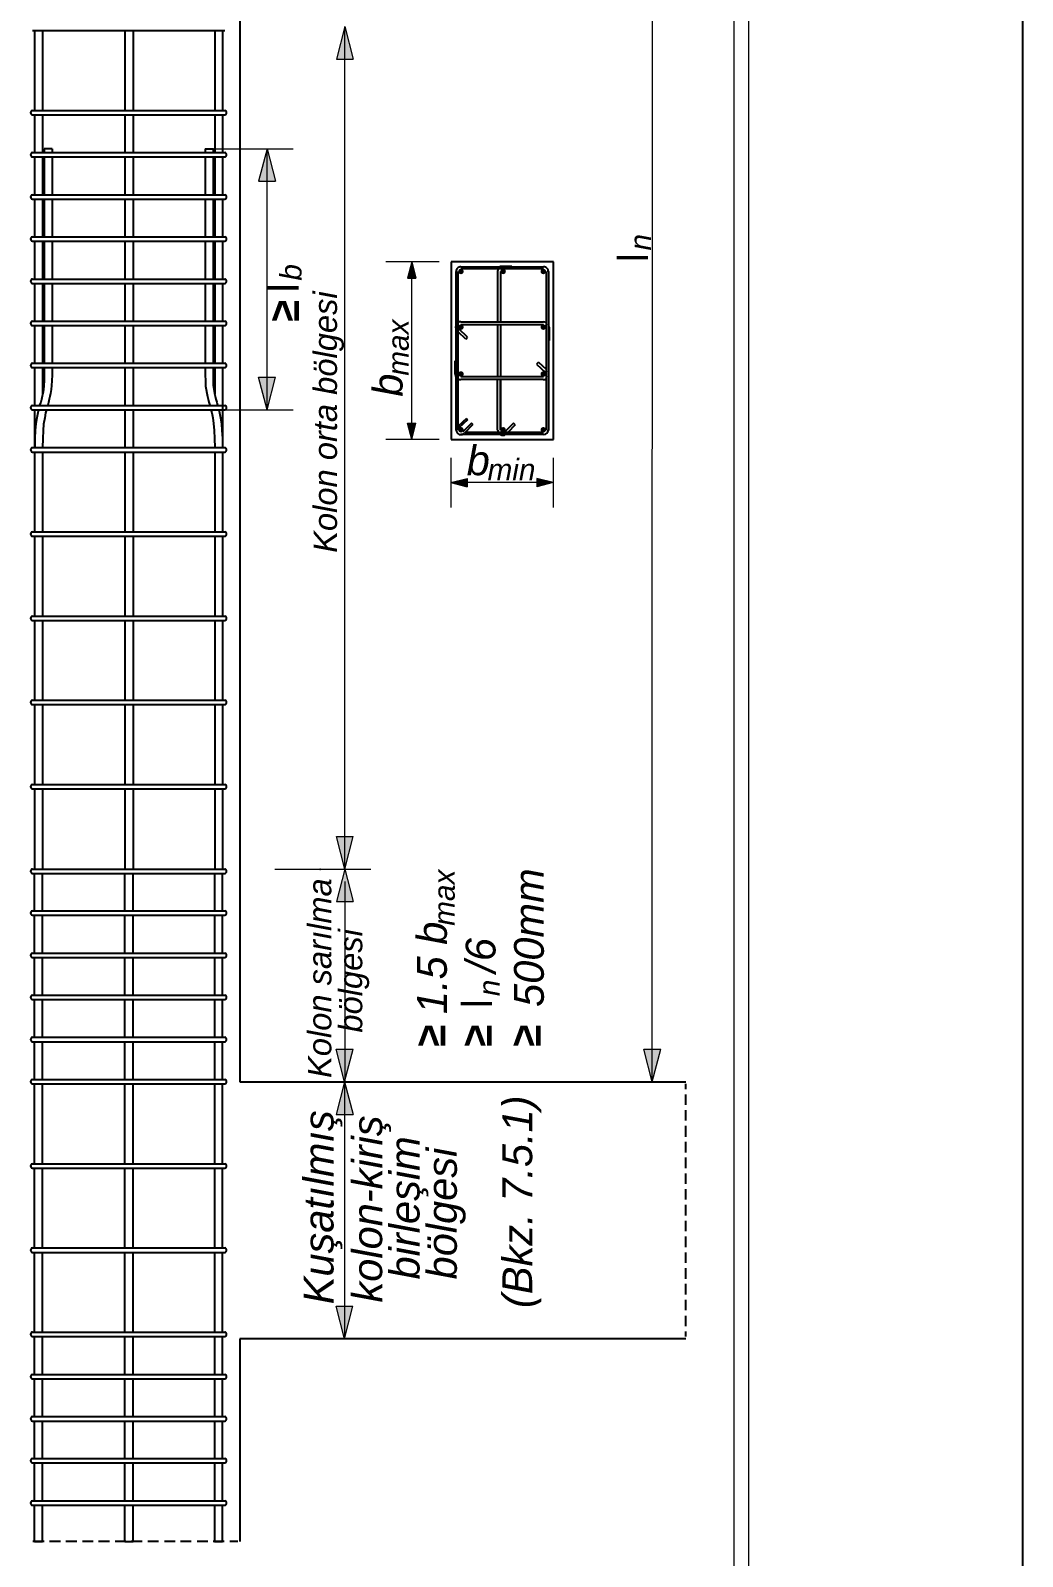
# Model space of a CAD drawing. Header units: millimetres. Extents: x 2232 to 85269, y -3593 to 5869.
# Drawn here: x 39303.5 to 39565.8, y 2847.1 to 3250.9 of the extents above; entities that cross this region are included whole.
import ezdxf

# ---------------------------------------------------------------- set-up
doc = ezdxf.new("R2010")
doc.units = ezdxf.units.MM
doc.layers.add('Standart', color=7, linetype='Continuous')
doc.styles.add('arialitalic_1_0', font='ariali.ttf', dxfattribs={"height": 0.2})
doc.styles.add('mistral_1_0', font='MISTRAL.TTF', dxfattribs={"height": 0.2})
doc.styles.add('symbolbold_1_0', font='', dxfattribs={"height": 0.2})
doc.styles.get('symbolbold_1_0').set_extended_font_data('Symbol', bold=True)

# ---------------------------------------------------------------- blocks, each defined once
blk = doc.blocks.new('IDE999Entity7103')
at = {"layer": 'Standart', "linetype": 'Continuous', "lineweight": 5}
for points in [[(32428.61, 1823.54), (32426.38, 1814.91), (32430.85, 1814.91)], [(32408.05, 1791.2), (32405.81, 1782.57), (32410.28, 1782.57)], [(32446.3, 1761.23), (32445.18, 1756.92), (32447.41, 1756.92)], [(32408.05, 1722.1), (32405.81, 1730.73), (32410.28, 1730.73)], [(32446.3, 1714.24), (32445.18, 1718.55), (32447.41, 1718.55)], [(32456.63, 1702.84), (32460.94, 1703.95), (32460.94, 1701.72)], [(32483.71, 1702.84), (32479.39, 1703.95), (32479.39, 1701.72)], [(32428.61, 1600.61), (32426.38, 1609.24), (32430.85, 1609.24)], [(32428.61, 1600.61), (32426.38, 1591.97), (32430.85, 1591.97)], [(32428.57, 1544.3), (32426.33, 1552.93), (32430.8, 1552.93)], [(32509.95, 1544.3), (32507.72, 1552.93), (32512.19, 1552.93)], [(32428.57, 1544.3), (32426.33, 1535.67), (32430.8, 1535.67)], [(32428.52, 1476.3), (32426.29, 1484.93), (32430.75, 1484.93)]]:
    blk.add_hatch(color=1, dxfattribs=at).paths.add_polyline_path(points)
at = {"layer": 'Standart', "linetype": 'Continuous', "lineweight": -3}
h = blk.add_hatch(color=254, dxfattribs=at)
edge = h.paths.add_edge_path(flags=0)
edge.add_arc((32459.32, 1758.72), 0.731, 0, 360)
h = blk.add_hatch(color=254, dxfattribs=at)
edge = h.paths.add_edge_path(flags=0)
edge.add_arc((32470.48, 1758.73), 0.731, 0, 360)
h = blk.add_hatch(color=254, dxfattribs=at)
edge = h.paths.add_edge_path(flags=0)
edge.add_arc((32481.11, 1758.72), 0.731, 0, 360)
h = blk.add_hatch(color=254, dxfattribs=at)
edge = h.paths.add_edge_path(flags=0)
edge.add_arc((32459.32, 1743.99), 0.731, 0, 360)
h = blk.add_hatch(color=254, dxfattribs=at)
edge = h.paths.add_edge_path(flags=0)
edge.add_arc((32481.11, 1743.99), 0.731, 0, 360)
h = blk.add_hatch(color=254, dxfattribs=at)
edge = h.paths.add_edge_path(flags=0)
edge.add_arc((32459.32, 1731.59), 0.731, 0, 360)
h = blk.add_hatch(color=254, dxfattribs=at)
edge = h.paths.add_edge_path(flags=0)
edge.add_arc((32481.11, 1731.58), 0.731, 0, 360)
h = blk.add_hatch(color=254, dxfattribs=at)
edge = h.paths.add_edge_path(flags=0)
edge.add_arc((32459.32, 1716.82), 0.731, 0, 360)
h = blk.add_hatch(color=254, dxfattribs=at)
edge = h.paths.add_edge_path(flags=0)
edge.add_arc((32470.48, 1716.82), 0.731, 0, 360)
h = blk.add_hatch(color=254, dxfattribs=at)
edge = h.paths.add_edge_path(flags=0)
edge.add_arc((32481.11, 1716.82), 0.731, 0, 360)
at = {"layer": 'Standart', "color": 250, "linetype": 'Continuous', "lineweight": 5}
for points in [[(32535.51, 25), (32535.51, 3033.04)], [(32531.51, 2040.78), (32531.51, 1356.66)]]:
    blk.add_lwpolyline(points, dxfattribs=at)
at = {"layer": 'Standart', "color": 159, "linetype": 'Continuous', "lineweight": -3}
for points in [[(32400.88, 1900.46), (32400.88, 1544.3)], [(32400.88, 1544.3), (32518.79, 1544.3)], [(32518.79, 1476.32), (32400.88, 1476.32)], [(32400.88, 1476.32), (32400.88, 1422.71)]]:
    blk.add_lwpolyline(points, dxfattribs=at)
at = {"layer": 'Standart', "color": 1, "linetype": 'Continuous', "lineweight": 5}
for points in [[(32509.95, 1544.3), (32510.04, 1879.24)], [(32428.61, 1823.54), (32426.38, 1814.91)], [(32428.61, 1600.61), (32428.61, 1823.54)], [(32428.61, 1823.54), (32430.85, 1814.91)], [(32426.38, 1814.91), (32430.85, 1814.91)], [(32393.81, 1791.2), (32414.93, 1791.2)], [(32408.05, 1791.2), (32405.81, 1782.57)], [(32408.05, 1722.1), (32408.05, 1791.2)], [(32408.05, 1791.2), (32410.28, 1782.57)], [(32405.81, 1782.57), (32410.28, 1782.57)], [(32453.6, 1761.23), (32439.5, 1761.23)], [(32446.3, 1761.23), (32445.18, 1756.92)], [(32446.3, 1714.24), (32446.3, 1761.23)], [(32446.3, 1761.23), (32447.41, 1756.92)], [(32445.18, 1756.92), (32447.41, 1756.92)], [(32408.05, 1722.1), (32405.81, 1730.73)], [(32405.81, 1730.73), (32410.28, 1730.73)], [(32408.05, 1722.1), (32410.28, 1730.73)], [(32396.32, 1722.1), (32414.93, 1722.1)], [(32446.3, 1714.24), (32445.18, 1718.55)], [(32445.18, 1718.55), (32447.41, 1718.55)], [(32446.3, 1714.24), (32447.41, 1718.55)], [(32453.6, 1714.24), (32439.5, 1714.24)], [(32456.63, 1709.4), (32456.63, 1696.28)], [(32483.71, 1709.4), (32483.71, 1696.28)], [(32456.63, 1702.84), (32460.94, 1703.95)], [(32460.94, 1703.95), (32460.94, 1701.72)], [(32483.71, 1702.84), (32479.39, 1703.95)], [(32479.39, 1703.95), (32479.39, 1701.72)], [(32483.71, 1702.84), (32456.63, 1702.84)], [(32456.63, 1702.84), (32460.94, 1701.72)], [(32483.71, 1702.84), (32479.39, 1701.72)], [(32428.61, 1600.61), (32426.38, 1609.24)], [(32426.38, 1609.24), (32430.85, 1609.24)], [(32428.61, 1600.61), (32430.85, 1609.24)], [(32410.14, 1600.61), (32435.45, 1600.61)], [(32422.05, 1600.61), (32435.45, 1600.61)], [(32422.15, 1600.61), (32435.45, 1600.61)], [(32428.61, 1600.61), (32426.38, 1591.97)], [(32428.61, 1600.61), (32430.85, 1591.97)], [(32428.61, 1597.26), (32428.61, 1543.74)], [(32426.38, 1591.97), (32430.85, 1591.97)], [(32428.57, 1544.3), (32426.33, 1552.93)], [(32426.33, 1552.93), (32430.8, 1552.93)], [(32428.57, 1544.3), (32430.8, 1552.93)], [(32509.95, 1544.3), (32507.72, 1552.93)], [(32507.72, 1552.93), (32512.19, 1552.93)], [(32509.95, 1544.3), (32512.19, 1552.93)], [(32428.57, 1544.3), (32426.33, 1535.67)], [(32428.57, 1544.3), (32430.8, 1535.67)], [(32428.61, 1476.92), (32428.61, 1543.74)], [(32509.95, 1544.3), (32503.25, 1544.3)], [(32426.33, 1535.67), (32430.8, 1535.67)], [(32428.52, 1476.3), (32426.29, 1484.93)], [(32426.29, 1484.93), (32430.75, 1484.93)], [(32428.52, 1476.3), (32430.75, 1484.93)]]:
    blk.add_lwpolyline(points, dxfattribs=at)
at = {"layer": 'Standart', "color": 254, "linetype": 'Continuous', "lineweight": -3}
for points in [[(32345.97, 1822.47), (32396.83, 1822.47)], [(32346.53, 1822.47), (32346.53, 1801.25)], [(32348.67, 1822.47), (32348.67, 1801.25)], [(32370.45, 1822.47), (32370.45, 1801.25)], [(32372.59, 1822.47), (32372.59, 1801.25)], [(32394.23, 1822.47), (32394.23, 1801.25)], [(32396.27, 1822.47), (32396.27, 1801.25)], [(32345.97, 1801.3), (32396.83, 1801.3)], [(32345.97, 1800.13), (32396.83, 1800.13)], [(32346.53, 1800.13), (32346.53, 1790.18)], [(32348.67, 1800.13), (32348.67, 1790.18)], [(32370.45, 1800.13), (32370.45, 1790.18)], [(32372.59, 1800.13), (32372.59, 1790.18)], [(32394.23, 1800.13), (32394.23, 1790.18)], [(32396.27, 1800.13), (32396.27, 1790.18)], [(32345.97, 1790.18), (32396.83, 1790.18)], [(32345.97, 1789.01), (32396.83, 1789.01)], [(32346.53, 1789.01), (32346.53, 1779.01)], [(32348.67, 1789.01), (32348.67, 1779.01)], [(32349.09, 1791.2), (32349.09, 1790.18)], [(32351.18, 1791.2), (32349.09, 1791.2)], [(32349.09, 1789.01), (32349.09, 1779.01)], [(32351.18, 1791.2), (32351.18, 1790.18)], [(32351.18, 1789.01), (32351.18, 1779.01)], [(32370.45, 1789.01), (32370.45, 1779.01)], [(32372.59, 1789.01), (32372.59, 1779.01)], [(32391.71, 1791.2), (32391.71, 1790.18)], [(32391.71, 1791.2), (32393.81, 1791.2)], [(32391.71, 1789.01), (32391.71, 1779.01)], [(32393.81, 1791.2), (32393.81, 1790.18)], [(32393.81, 1791.2), (32393.9, 1791.2)], [(32393.81, 1789.01), (32393.81, 1779.01)], [(32394.23, 1789.01), (32394.23, 1779.01)], [(32396.27, 1789.01), (32396.27, 1779.01)], [(32345.97, 1779.01), (32396.83, 1779.01)], [(32345.97, 1777.85), (32396.83, 1777.85)], [(32346.53, 1777.85), (32346.53, 1767.89)], [(32348.67, 1777.85), (32348.67, 1767.89)], [(32349.09, 1777.85), (32349.09, 1767.89)], [(32351.18, 1777.85), (32351.18, 1767.89)], [(32370.45, 1777.85), (32370.45, 1767.89)], [(32372.59, 1777.85), (32372.59, 1767.89)], [(32391.71, 1777.85), (32391.71, 1767.89)], [(32393.81, 1777.85), (32393.81, 1767.89)], [(32394.23, 1777.85), (32394.23, 1767.89)], [(32396.27, 1777.85), (32396.27, 1767.89)], [(32345.97, 1767.89), (32396.83, 1767.89)], [(32345.97, 1766.72), (32396.83, 1766.72)], [(32346.53, 1766.72), (32346.53, 1756.72)], [(32348.67, 1766.72), (32348.67, 1756.72)], [(32349.09, 1766.72), (32349.09, 1756.72)], [(32351.18, 1766.72), (32351.18, 1756.72)], [(32370.45, 1766.72), (32370.45, 1756.72)], [(32372.59, 1766.72), (32372.59, 1756.72)], [(32391.71, 1766.72), (32391.71, 1756.72)], [(32393.81, 1766.72), (32393.81, 1756.72)], [(32394.23, 1766.72), (32394.23, 1756.72)], [(32396.27, 1766.72), (32396.27, 1756.72)], [(32483.8, 1761.23), (32456.72, 1761.23)], [(32456.72, 1761.23), (32456.72, 1714.24)], [(32483.8, 1714.24), (32483.8, 1761.23)], [(32345.97, 1756.72), (32396.83, 1756.72)], [(32458.07, 1716.75), (32458.07, 1758.72)], [(32458.58, 1716.75), (32458.58, 1758.72)], [(32459.32, 1759.93), (32481.19, 1759.93)], [(32459.32, 1759.47), (32481.19, 1759.47)], [(32469.04, 1758.95), (32469.04, 1745.41)], [(32469.82, 1760.02), (32469.61, 1759.94)], [(32469.75, 1758.74), (32469.75, 1745.41)], [(32469.75, 1758.74), (32469.75, 1745.41)], [(32472.77, 1760.02), (32469.82, 1760.02)], [(32472.77, 1760.02), (32472.77, 1759.93)], [(32481.85, 1758.72), (32481.85, 1716.75)], [(32482.45, 1758.72), (32482.45, 1716.75)], [(32345.97, 1755.56), (32396.83, 1755.56)], [(32346.53, 1755.56), (32346.53, 1745.55)], [(32348.67, 1755.56), (32348.67, 1745.55)], [(32349.09, 1755.56), (32349.09, 1745.55)], [(32351.18, 1755.56), (32351.18, 1745.55)], [(32370.45, 1755.56), (32370.45, 1745.55)], [(32372.59, 1755.56), (32372.59, 1745.55)], [(32391.71, 1755.56), (32391.71, 1745.55)], [(32393.81, 1755.56), (32393.81, 1745.55)], [(32394.23, 1755.56), (32394.23, 1745.55)], [(32396.27, 1755.56), (32396.27, 1745.55)], [(32345.97, 1745.55), (32396.83, 1745.55)], [(32345.97, 1744.39), (32396.83, 1744.39)], [(32346.53, 1744.39), (32346.53, 1734.43)], [(32348.67, 1744.39), (32348.67, 1734.43)], [(32349.09, 1744.39), (32349.09, 1734.43)], [(32351.18, 1744.39), (32351.18, 1734.43)], [(32370.45, 1744.39), (32370.45, 1734.43)], [(32372.59, 1744.39), (32372.59, 1734.43)], [(32391.71, 1744.39), (32391.71, 1734.43)], [(32393.81, 1744.39), (32393.81, 1734.43)], [(32394.23, 1744.39), (32394.23, 1734.43)], [(32396.27, 1744.39), (32396.27, 1734.43)], [(32459.32, 1745.41), (32481.19, 1745.41)], [(32459.32, 1744.71), (32481.19, 1744.71)], [(32469.04, 1744.71), (32469.04, 1730.85)], [(32469.75, 1744.71), (32469.75, 1730.85)], [(32469.75, 1744.71), (32469.75, 1730.85)], [(32460.61, 1740.81), (32458.58, 1742.75)], [(32461.09, 1741.32), (32458.81, 1743.51)], [(32461.09, 1741.32), (32458.81, 1743.51)], [(32460.61, 1740.81), (32461.09, 1741.32)], [(32482.64, 1740.48), (32482.45, 1740.48)], [(32482.64, 1743.97), (32482.64, 1740.48)], [(32345.97, 1734.43), (32396.83, 1734.43)], [(32345.97, 1733.27), (32396.83, 1733.27)], [(32346.53, 1733.27), (32346.53, 1723.26)], [(32348.67, 1733.27), (32348.67, 1726.33)], [(32349.09, 1733.27), (32349.09, 1731.36)], [(32351.18, 1733.27), (32351.18, 1731.36)], [(32370.45, 1733.27), (32370.45, 1723.22)], [(32372.59, 1733.27), (32372.59, 1723.22)], [(32391.71, 1733.27), (32391.71, 1731.36)], [(32393.81, 1733.27), (32393.81, 1731.36)], [(32394.23, 1733.27), (32394.23, 1726.33)], [(32394.23, 1733.27), (32394.23, 1726.33)], [(32396.27, 1733.27), (32396.27, 1712.12)], [(32457.84, 1735.08), (32458.07, 1735.08)], [(32457.84, 1731.5), (32457.84, 1735.08)], [(32479.81, 1734.73), (32479.33, 1734.21)], [(32479.33, 1734.21), (32481.71, 1732.02)], [(32479.81, 1734.73), (32481.85, 1732.85)], [(32349, 1728.52), (32348.87, 1727.42)], [(32349.05, 1729.79), (32349, 1728.52)], [(32349.09, 1731.36), (32349.05, 1729.79)], [(32351, 1728.52), (32350.9, 1727.45)], [(32351.09, 1729.82), (32351, 1728.52)], [(32351.18, 1731.36), (32351.09, 1729.82)], [(32391.71, 1731.36), (32391.72, 1729.81)], [(32391.72, 1729.81), (32391.8, 1728.37)], [(32391.8, 1728.37), (32391.95, 1727.45)], [(32393.81, 1731.36), (32393.81, 1729.82)], [(32393.81, 1729.82), (32393.83, 1728.51)], [(32393.83, 1728.51), (32393.98, 1727.48)], [(32481.19, 1730.85), (32459.32, 1730.85)], [(32481.08, 1730.1), (32459.32, 1730.1)], [(32469.04, 1716.75), (32469.04, 1730.1)], [(32469.75, 1730.1), (32469.75, 1716.75)], [(32469.75, 1716.75), (32469.75, 1730.1)], [(32348.16, 1724.15), (32347.88, 1723.31)], [(32348.38, 1724.83), (32348.16, 1724.15)], [(32348.58, 1725.68), (32348.38, 1724.83)], [(32348.72, 1726.47), (32348.58, 1725.68)], [(32348.87, 1727.42), (32348.72, 1726.47)], [(32350.44, 1724.94), (32350.2, 1724.06)], [(32350.62, 1725.66), (32350.44, 1724.94)], [(32350.77, 1726.47), (32350.62, 1725.66)], [(32350.9, 1727.45), (32350.77, 1726.47)], [(32391.95, 1727.45), (32392.13, 1726.48)], [(32392.13, 1726.48), (32392.3, 1725.65)], [(32392.3, 1725.65), (32392.46, 1724.94)], [(32392.46, 1724.94), (32392.64, 1724.15)], [(32392.64, 1724.15), (32392.88, 1723.31)], [(32393.98, 1727.48), (32394.13, 1726.47)], [(32394.13, 1726.47), (32394.32, 1725.68)], [(32394.32, 1725.68), (32394.51, 1724.94)], [(32394.51, 1724.94), (32394.74, 1724.15)], [(32394.74, 1724.15), (32394.97, 1723.31)], [(32345.97, 1723.26), (32396.83, 1723.26)], [(32345.97, 1722.1), (32396.83, 1722.1)], [(32346.53, 1722.1), (32346.53, 1712.1)], [(32347.42, 1721.31), (32347.14, 1720.01)], [(32347.61, 1722.09), (32347.42, 1721.31)], [(32347.88, 1723.31), (32347.88, 1723.26)], [(32349.46, 1721.3), (32349.23, 1720.01)], [(32349.67, 1722.07), (32349.46, 1721.3)], [(32350.02, 1723.31), (32350, 1723.26)], [(32350.2, 1724.06), (32350.02, 1723.31)], [(32370.45, 1722.1), (32370.45, 1712.12)], [(32372.59, 1722.1), (32372.59, 1712.12)], [(32392.88, 1723.31), (32392.9, 1723.26)], [(32393.16, 1722.09), (32393.39, 1721.31)], [(32393.39, 1721.31), (32393.67, 1720.01)], [(32394.97, 1723.31), (32394.98, 1723.26)], [(32395.25, 1722.09), (32395.48, 1721.31)], [(32395.48, 1721.31), (32395.76, 1720.01)], [(32346.72, 1716.66), (32346.62, 1714.56)], [(32346.9, 1718.47), (32346.72, 1716.66)], [(32347.14, 1720.01), (32346.9, 1718.47)], [(32348.81, 1716.66), (32348.72, 1714.56)], [(32348.95, 1718.31), (32348.81, 1716.66)], [(32349.23, 1720.01), (32348.95, 1718.31)], [(32393.67, 1720.01), (32393.9, 1718.47)], [(32393.9, 1718.47), (32394.09, 1716.66)], [(32394.09, 1716.66), (32394.13, 1714.56)], [(32395.76, 1720.01), (32395.99, 1718.47)], [(32395.99, 1718.47), (32396.09, 1716.66)], [(32396.09, 1716.66), (32396.27, 1714.56)], [(32460.77, 1719.82), (32458.58, 1717.82)], [(32461.09, 1719.49), (32458.81, 1717.31)], [(32462.12, 1718.56), (32459.84, 1716.28)], [(32462.49, 1718.19), (32460.25, 1715.96)], [(32481.19, 1716.1), (32460.41, 1716.1)], [(32460.77, 1719.82), (32461.09, 1719.49)], [(32462.49, 1718.19), (32462.12, 1718.56)], [(32473.25, 1718.56), (32470.97, 1716.28)], [(32473.71, 1718.1), (32471.72, 1716.1)], [(32473.71, 1718.1), (32473.25, 1718.56)], [(32345.97, 1712.1), (32396.83, 1712.1)], [(32346.62, 1714.56), (32346.62, 1712.1)], [(32348.72, 1714.56), (32348.67, 1712.1)], [(32348.67, 1713.12), (32348.67, 1712.1)], [(32394.13, 1714.56), (32394.23, 1712.12)], [(32396.27, 1714.56), (32396.27, 1712.12)], [(32456.72, 1714.24), (32483.8, 1714.24)], [(32481.19, 1715.54), (32459.32, 1715.54)], [(32345.97, 1710.93), (32396.83, 1710.93)], [(32346.53, 1710.93), (32346.53, 1689.76)], [(32348.67, 1710.93), (32348.67, 1689.76)], [(32370.45, 1710.93), (32370.45, 1689.76)], [(32372.59, 1710.93), (32372.59, 1689.76)], [(32394.23, 1710.93), (32394.23, 1689.76)], [(32396.27, 1710.93), (32396.27, 1689.76)], [(32345.97, 1689.81), (32396.83, 1689.81)], [(32345.97, 1688.64), (32396.83, 1688.64)], [(32346.53, 1688.64), (32346.53, 1667.52)], [(32348.67, 1688.64), (32348.67, 1667.52)], [(32370.45, 1688.64), (32370.45, 1667.52)], [(32372.59, 1688.64), (32372.59, 1667.52)], [(32394.23, 1688.64), (32394.23, 1667.52)], [(32396.27, 1688.64), (32396.27, 1667.52)], [(32345.97, 1667.52), (32396.83, 1667.52)], [(32345.97, 1666.36), (32396.83, 1666.36)], [(32346.53, 1666.36), (32346.53, 1645.23)], [(32348.67, 1666.36), (32348.67, 1645.23)], [(32370.45, 1666.36), (32370.45, 1645.23)], [(32372.59, 1666.36), (32372.59, 1645.23)], [(32394.23, 1666.36), (32394.23, 1645.23)], [(32396.27, 1666.36), (32396.27, 1645.23)], [(32345.97, 1645.28), (32396.83, 1645.28)], [(32345.97, 1644.11), (32396.83, 1644.11)], [(32346.53, 1644.11), (32346.53, 1622.99)], [(32348.67, 1644.11), (32348.67, 1622.99)], [(32370.45, 1644.11), (32370.45, 1622.99)], [(32372.59, 1644.11), (32372.59, 1622.99)], [(32394.23, 1644.11), (32394.23, 1622.99)], [(32396.27, 1644.11), (32396.27, 1622.99)], [(32345.97, 1622.99), (32396.83, 1622.99)], [(32345.97, 1621.82), (32396.83, 1621.82)], [(32346.53, 1621.82), (32346.53, 1600.61)], [(32348.67, 1621.82), (32348.67, 1600.61)], [(32370.45, 1621.82), (32370.45, 1600.61)], [(32372.59, 1621.82), (32372.59, 1600.61)], [(32394.23, 1621.82), (32394.23, 1600.61)], [(32396.27, 1621.82), (32396.27, 1600.61)], [(32345.97, 1600.61), (32396.83, 1600.61)], [(32345.97, 1599.44), (32396.83, 1599.44)], [(32346.53, 1589.53), (32346.53, 1599.44)], [(32348.67, 1589.53), (32348.67, 1599.44)], [(32370.45, 1589.53), (32370.45, 1599.44)], [(32372.59, 1589.53), (32372.59, 1599.44)], [(32394.23, 1589.53), (32394.23, 1599.44)], [(32396.27, 1589.53), (32396.27, 1599.44)], [(32422.01, 1600.61), (32422.05, 1600.61)], [(32422.05, 1600.61), (32422.15, 1600.61)], [(32345.97, 1589.53), (32396.83, 1589.53)], [(32345.97, 1588.37), (32396.83, 1588.37)], [(32346.53, 1578.36), (32346.53, 1588.37)], [(32348.67, 1578.36), (32348.67, 1588.37)], [(32370.45, 1578.36), (32370.45, 1588.37)], [(32372.59, 1578.36), (32372.59, 1588.37)], [(32394.23, 1578.36), (32394.23, 1588.37)], [(32396.27, 1578.36), (32396.27, 1588.37)], [(32345.97, 1578.36), (32396.83, 1578.36)], [(32345.97, 1577.2), (32396.83, 1577.2)], [(32346.53, 1567.24), (32346.53, 1577.2)], [(32348.67, 1567.24), (32348.67, 1577.2)], [(32370.45, 1567.24), (32370.45, 1577.2)], [(32372.59, 1567.24), (32372.59, 1577.2)], [(32394.23, 1567.24), (32394.23, 1577.2)], [(32396.27, 1567.24), (32396.27, 1577.2)], [(32345.97, 1567.24), (32396.83, 1567.24)], [(32345.97, 1566.08), (32396.83, 1566.08)], [(32346.53, 1556.07), (32346.53, 1566.08)], [(32348.67, 1556.07), (32348.67, 1566.08)], [(32370.45, 1556.07), (32370.45, 1566.08)], [(32372.59, 1556.07), (32372.59, 1566.08)], [(32394.23, 1556.07), (32394.23, 1566.08)], [(32396.27, 1556.07), (32396.27, 1566.08)], [(32345.97, 1556.07), (32396.83, 1556.07)], [(32345.97, 1554.91), (32396.83, 1554.91)], [(32346.53, 1544.91), (32346.53, 1554.91)], [(32348.67, 1544.91), (32348.67, 1554.91)], [(32370.45, 1544.91), (32370.45, 1554.91)], [(32372.59, 1544.91), (32372.59, 1554.91)], [(32394.23, 1544.91), (32394.23, 1554.91)], [(32396.27, 1544.91), (32396.27, 1554.91)], [(32345.97, 1544.91), (32396.83, 1544.91)], [(32345.97, 1543.74), (32396.83, 1543.74)], [(32346.53, 1522.62), (32346.53, 1543.74)], [(32348.67, 1522.62), (32348.67, 1543.74)], [(32370.45, 1522.62), (32370.45, 1543.74)], [(32372.59, 1522.62), (32372.59, 1543.74)], [(32394.23, 1522.62), (32394.23, 1543.74)], [(32396.27, 1522.62), (32396.27, 1543.74)], [(32518.79, 1542.35), (32518.79, 1543.74)], [(32518.79, 1538.21), (32518.79, 1540.95)], [(32518.79, 1534.02), (32518.79, 1536.76)], [(32518.79, 1529.78), (32518.79, 1532.62)], [(32518.79, 1525.64), (32518.79, 1528.43)], [(32345.97, 1522.62), (32396.83, 1522.62)], [(32518.79, 1521.45), (32518.79, 1524.29)], [(32345.97, 1521.45), (32396.83, 1521.45)], [(32346.53, 1500.33), (32346.53, 1521.45)], [(32348.67, 1500.33), (32348.67, 1521.45)], [(32370.45, 1500.33), (32370.45, 1521.45)], [(32372.59, 1500.33), (32372.59, 1521.45)], [(32394.23, 1500.33), (32394.23, 1521.45)], [(32396.27, 1500.33), (32396.27, 1521.45)], [(32518.79, 1517.31), (32518.79, 1520.06)], [(32518.79, 1513.13), (32518.79, 1515.87)], [(32518.79, 1508.89), (32518.79, 1511.73)], [(32518.79, 1504.75), (32518.79, 1507.54)], [(32518.79, 1500.56), (32518.79, 1503.4)], [(32345.97, 1500.33), (32396.83, 1500.33)], [(32345.97, 1499.17), (32396.83, 1499.17)], [(32346.53, 1478.09), (32346.53, 1499.17)], [(32348.67, 1478.09), (32348.67, 1499.17)], [(32370.45, 1478.09), (32370.45, 1499.17)], [(32372.59, 1478.09), (32372.59, 1499.17)], [(32394.23, 1478.09), (32394.23, 1499.17)], [(32396.27, 1478.09), (32396.27, 1499.17)], [(32518.79, 1496.42), (32518.79, 1499.17)], [(32518.79, 1492.19), (32518.79, 1494.98)], [(32518.79, 1488), (32518.79, 1490.84)], [(32518.79, 1483.86), (32518.79, 1486.6)], [(32518.79, 1479.67), (32518.79, 1482.41)], [(32345.97, 1478.09), (32396.83, 1478.09)], [(32518.79, 1476.92), (32518.79, 1478.27)], [(32345.97, 1476.92), (32396.83, 1476.92)], [(32346.53, 1466.87), (32346.53, 1476.92)], [(32348.67, 1466.87), (32348.67, 1476.92)], [(32370.45, 1466.87), (32370.45, 1476.92)], [(32372.59, 1466.87), (32372.59, 1476.92)], [(32394.23, 1466.87), (32394.23, 1476.92)], [(32396.27, 1466.87), (32396.27, 1476.92)], [(32345.97, 1466.87), (32396.83, 1466.87)], [(32345.97, 1465.71), (32396.83, 1465.71)], [(32346.53, 1455.71), (32346.53, 1465.71)], [(32348.67, 1455.71), (32348.67, 1465.71)], [(32370.45, 1455.71), (32370.45, 1465.71)], [(32372.59, 1455.71), (32372.59, 1465.71)], [(32394.23, 1455.71), (32394.23, 1465.71)], [(32396.27, 1455.71), (32396.27, 1465.71)], [(32345.97, 1455.71), (32396.83, 1455.71)], [(32345.97, 1454.54), (32396.83, 1454.54)], [(32346.53, 1444.63), (32346.53, 1454.54)], [(32348.67, 1444.63), (32348.67, 1454.54)], [(32370.45, 1444.63), (32370.45, 1454.54)], [(32372.59, 1444.63), (32372.59, 1454.54)], [(32394.23, 1444.63), (32394.23, 1454.54)], [(32396.27, 1444.63), (32396.27, 1454.54)], [(32345.97, 1444.63), (32396.83, 1444.63)], [(32345.97, 1443.47), (32396.83, 1443.47)], [(32346.53, 1433.42), (32346.53, 1443.47)], [(32348.67, 1433.42), (32348.67, 1443.47)], [(32370.45, 1433.42), (32370.45, 1443.47)], [(32372.59, 1433.42), (32372.59, 1443.47)], [(32394.23, 1433.42), (32394.23, 1443.47)], [(32396.27, 1433.42), (32396.27, 1443.47)], [(32345.97, 1433.42), (32396.83, 1433.42)], [(32345.97, 1432.25), (32396.83, 1432.25)], [(32346.53, 1422.71), (32346.53, 1432.25)], [(32348.67, 1422.71), (32348.67, 1432.25)], [(32370.45, 1422.71), (32370.45, 1432.25)], [(32372.59, 1422.71), (32372.59, 1432.25)], [(32394.23, 1422.71), (32394.23, 1432.25)], [(32396.27, 1422.71), (32396.27, 1432.25)], [(32349.09, 1422.71), (32346.11, 1422.71)], [(32346.53, 1422.71), (32348.67, 1422.71)], [(32353.37, 1422.71), (32350.49, 1422.71)], [(32357.75, 1422.71), (32354.81, 1422.71)], [(32362.03, 1422.71), (32359.19, 1422.71)], [(32366.4, 1422.71), (32363.47, 1422.71)], [(32370.68, 1422.71), (32367.84, 1422.71)], [(32370.45, 1422.71), (32372.59, 1422.71)], [(32375.05, 1422.71), (32372.12, 1422.71)], [(32379.34, 1422.71), (32376.5, 1422.71)], [(32383.71, 1422.71), (32380.87, 1422.71)], [(32387.99, 1422.71), (32385.15, 1422.71)], [(32392.36, 1422.71), (32389.53, 1422.71)], [(32396.74, 1422.71), (32393.81, 1422.71)], [(32394.13, 1422.71), (32396.27, 1422.71)], [(32400.28, 1422.71), (32398.18, 1422.71)]]:
    blk.add_lwpolyline(points, dxfattribs=at)
for centre, radius, start, end in [((32346.07, 1800.72), 0.59, 99.8531, 260.1469), ((32396.73, 1800.72), 0.59, 279.8531, 80.1469), ((32346.07, 1789.59), 0.59, 99.8531, 260.1469), ((32396.73, 1789.59), 0.59, 279.8531, 80.1469), ((32346.07, 1778.43), 0.59, 99.8531, 260.1469), ((32396.73, 1778.43), 0.59, 279.8531, 80.1469), ((32346.07, 1767.31), 0.59, 99.8531, 260.1469), ((32396.73, 1767.31), 0.59, 279.8531, 80.1469), ((32346.07, 1756.14), 0.59, 99.8531, 260.1469), ((32396.73, 1756.14), 0.59, 279.8531, 80.1469), ((32459.27, 1758.73), 1.2, 87.1837, 180.6545), ((32470.45, 1758.74), 1.42, 149.5136, 171.5102), ((32481.25, 1758.73), 1.2, 359.3455, 92.8163), ((32346.07, 1744.97), 0.59, 99.8531, 260.1469), ((32396.73, 1744.97), 0.59, 279.8531, 80.1469), ((32459.35, 1743.99), 1.45, 151.4434, 208.1809), ((32459.34, 1743.93), 1.48, 90.4901, 121.0497), ((32480.96, 1743.73), 1.7, 58.4195, 81.9812), ((32481.31, 1743.97), 1.32, 359.8486, 30.7219), ((32346.07, 1733.85), 0.59, 99.8531, 260.1469), ((32396.73, 1733.85), 0.59, 279.8531, 80.1469), ((32481.12, 1731.58), 1.47, 334.7676, 25.2324), ((32459.55, 1731.68), 1.73, 185.9374, 210.6957), ((32459.35, 1731.67), 1.56, 240.6901, 269.2244), ((32481.09, 1731.66), 1.56, 269.5625, 299.0013), ((32346.07, 1722.68), 0.59, 99.8531, 260.1469), ((32396.73, 1722.68), 0.59, 279.8531, 80.1469), ((32459.32, 1716.79), 1.25, 181.968, 318.2617), ((32470.43, 1716.81), 1.39, 182.4739, 210.7909), ((32481.14, 1716.85), 1.31, 272.3575, 355.4807), ((32346.07, 1711.51), 0.59, 99.8531, 260.1469), ((32396.73, 1711.51), 0.59, 279.8531, 80.1469), ((32470.48, 1716.81), 1.43, 243.079, 296.921), ((32346.07, 1689.23), 0.59, 99.8531, 260.1469), ((32396.73, 1689.23), 0.59, 279.8531, 80.1469), ((32346.07, 1666.94), 0.59, 99.8531, 260.1469), ((32396.73, 1666.94), 0.59, 279.8531, 80.1469), ((32346.07, 1644.69), 0.59, 99.8531, 260.1469), ((32396.73, 1644.69), 0.59, 279.8531, 80.1469), ((32346.07, 1622.41), 0.59, 99.8531, 260.1469), ((32396.73, 1622.41), 0.59, 279.8531, 80.1469), ((32346.07, 1600.02), 0.59, 99.8531, 260.1469), ((32396.73, 1600.02), 0.59, 279.8531, 80.1469), ((32346.07, 1588.95), 0.59, 99.8531, 260.1469), ((32396.73, 1588.95), 0.59, 279.8531, 80.1469), ((32346.07, 1577.78), 0.59, 99.8531, 260.1469), ((32396.73, 1577.78), 0.59, 279.8531, 80.1469), ((32346.07, 1566.66), 0.59, 99.8531, 260.1469), ((32396.73, 1566.66), 0.59, 279.8531, 80.1469), ((32346.07, 1555.49), 0.59, 99.8531, 260.1469), ((32396.73, 1555.49), 0.59, 279.8531, 80.1469), ((32346.07, 1544.33), 0.59, 99.8531, 260.1469), ((32396.73, 1544.33), 0.59, 279.8531, 80.1469), ((32346.07, 1522.04), 0.59, 99.8531, 260.1469), ((32396.73, 1522.04), 0.59, 279.8531, 80.1469), ((32346.07, 1499.75), 0.59, 99.8531, 260.1469), ((32396.73, 1499.75), 0.59, 279.8531, 80.1469), ((32346.07, 1477.51), 0.59, 99.8531, 260.1469), ((32396.73, 1477.51), 0.59, 279.8531, 80.1469), ((32346.07, 1466.29), 0.59, 99.8531, 260.1469), ((32396.73, 1466.29), 0.59, 279.8531, 80.1469), ((32346.07, 1455.12), 0.59, 99.8531, 260.1469), ((32396.73, 1455.12), 0.59, 279.8531, 80.1469), ((32346.07, 1444.05), 0.59, 99.8531, 260.1469), ((32396.73, 1444.05), 0.59, 279.8531, 80.1469), ((32346.07, 1432.83), 0.59, 99.8531, 260.1469), ((32396.73, 1432.83), 0.59, 279.8531, 80.1469)]:
    blk.add_arc(centre, radius, start, end, dxfattribs=at)
for s, height, style, p in [('n', 5.62, 'arialitalic_1_0', (32509.6, 1764.26)), ('l', 7.87, 'mistral_1_0', (32508.85, 1761.19)), ('b', 5.62, 'arialitalic_1_0', (32417.16, 1756.29)), ('l', 7.87, 'mistral_1_0', (32416.41, 1753.22)), ('³', 7.87, 'symbolbold_1_0', (32416.53, 1745.42)), ('max', 5.625, 'arialitalic_1_0', (32457.7, 1585.58)), ('500mm', 7.875, 'arialitalic_1_0', (32481.25, 1564.11)), ('   1.5 b', 7.875, 'arialitalic_1_0', (32455.6, 1553.05)), ('/6', 7.875, 'arialitalic_1_0', (32468.47, 1573.17)), ('n', 5.62, 'arialitalic_1_0', (32469.59, 1566.96)), ('l', 7.87, 'mistral_1_0', (32467.55, 1563.8)), ('³', 7.87, 'symbolbold_1_0', (32455.22, 1553.62)), ('³', 7.87, 'symbolbold_1_0', (32467.49, 1553.62)), ('³', 7.87, 'symbolbold_1_0', (32480.41, 1553.62))]:
    blk.add_text(s, height=height, rotation=90, dxfattribs=dict(at, style=style)).set_placement(p)
at = {"layer": 'Standart', "color": 254, "linetype": 'Continuous', "lineweight": 5, "style": 'arialitalic_1_0'}
for s, height, p in [('Kolon orta bölgesi', 6.1875, (32426.54, 1684.27)), ('max', 5.625, (32445.53, 1731.13)), ('b', 7.87, (32443.88, 1725.57)), ('Kolon sarılma', 6.1875, (32425.04, 1545.31)), ('     bölgesi', 6.1875, (32433.22, 1545.31)), ('(Bkz. 7.5.1)', 7.875, (32478.18, 1484.44)), ('Kuşatılmış', 7.875, (32425.62, 1485.42)), ('kolon-kiriş', 7.875, (32438.49, 1485.89)), ('  birleşim', 7.875, (32448.37, 1485.89)), ('  bölgesi', 7.875, (32458.24, 1485.89))]:
    blk.add_text(s, height=height, rotation=90, dxfattribs=at).set_placement(p)
for s, height, p in [('b', 7.87, (32460.85, 1704.81)), ('min', 5.625, (32466.38, 1703.49))]:
    blk.add_text(s, height=height, dxfattribs=at).set_placement(p)

msp = doc.modelspace()

# ---------------------------------------------------------------- linework, layer by layer
msp.add_line((39565.84, 5868.75), (39565.84, 1368.75))

# ---------------------------------------------------------------- block references
at = {"layer": 'Standart'}
msp.add_blockref('IDE999Entity7103', (6957.98, 1428.42), dxfattribs=at)

doc.saveas('drawing.dxf')
